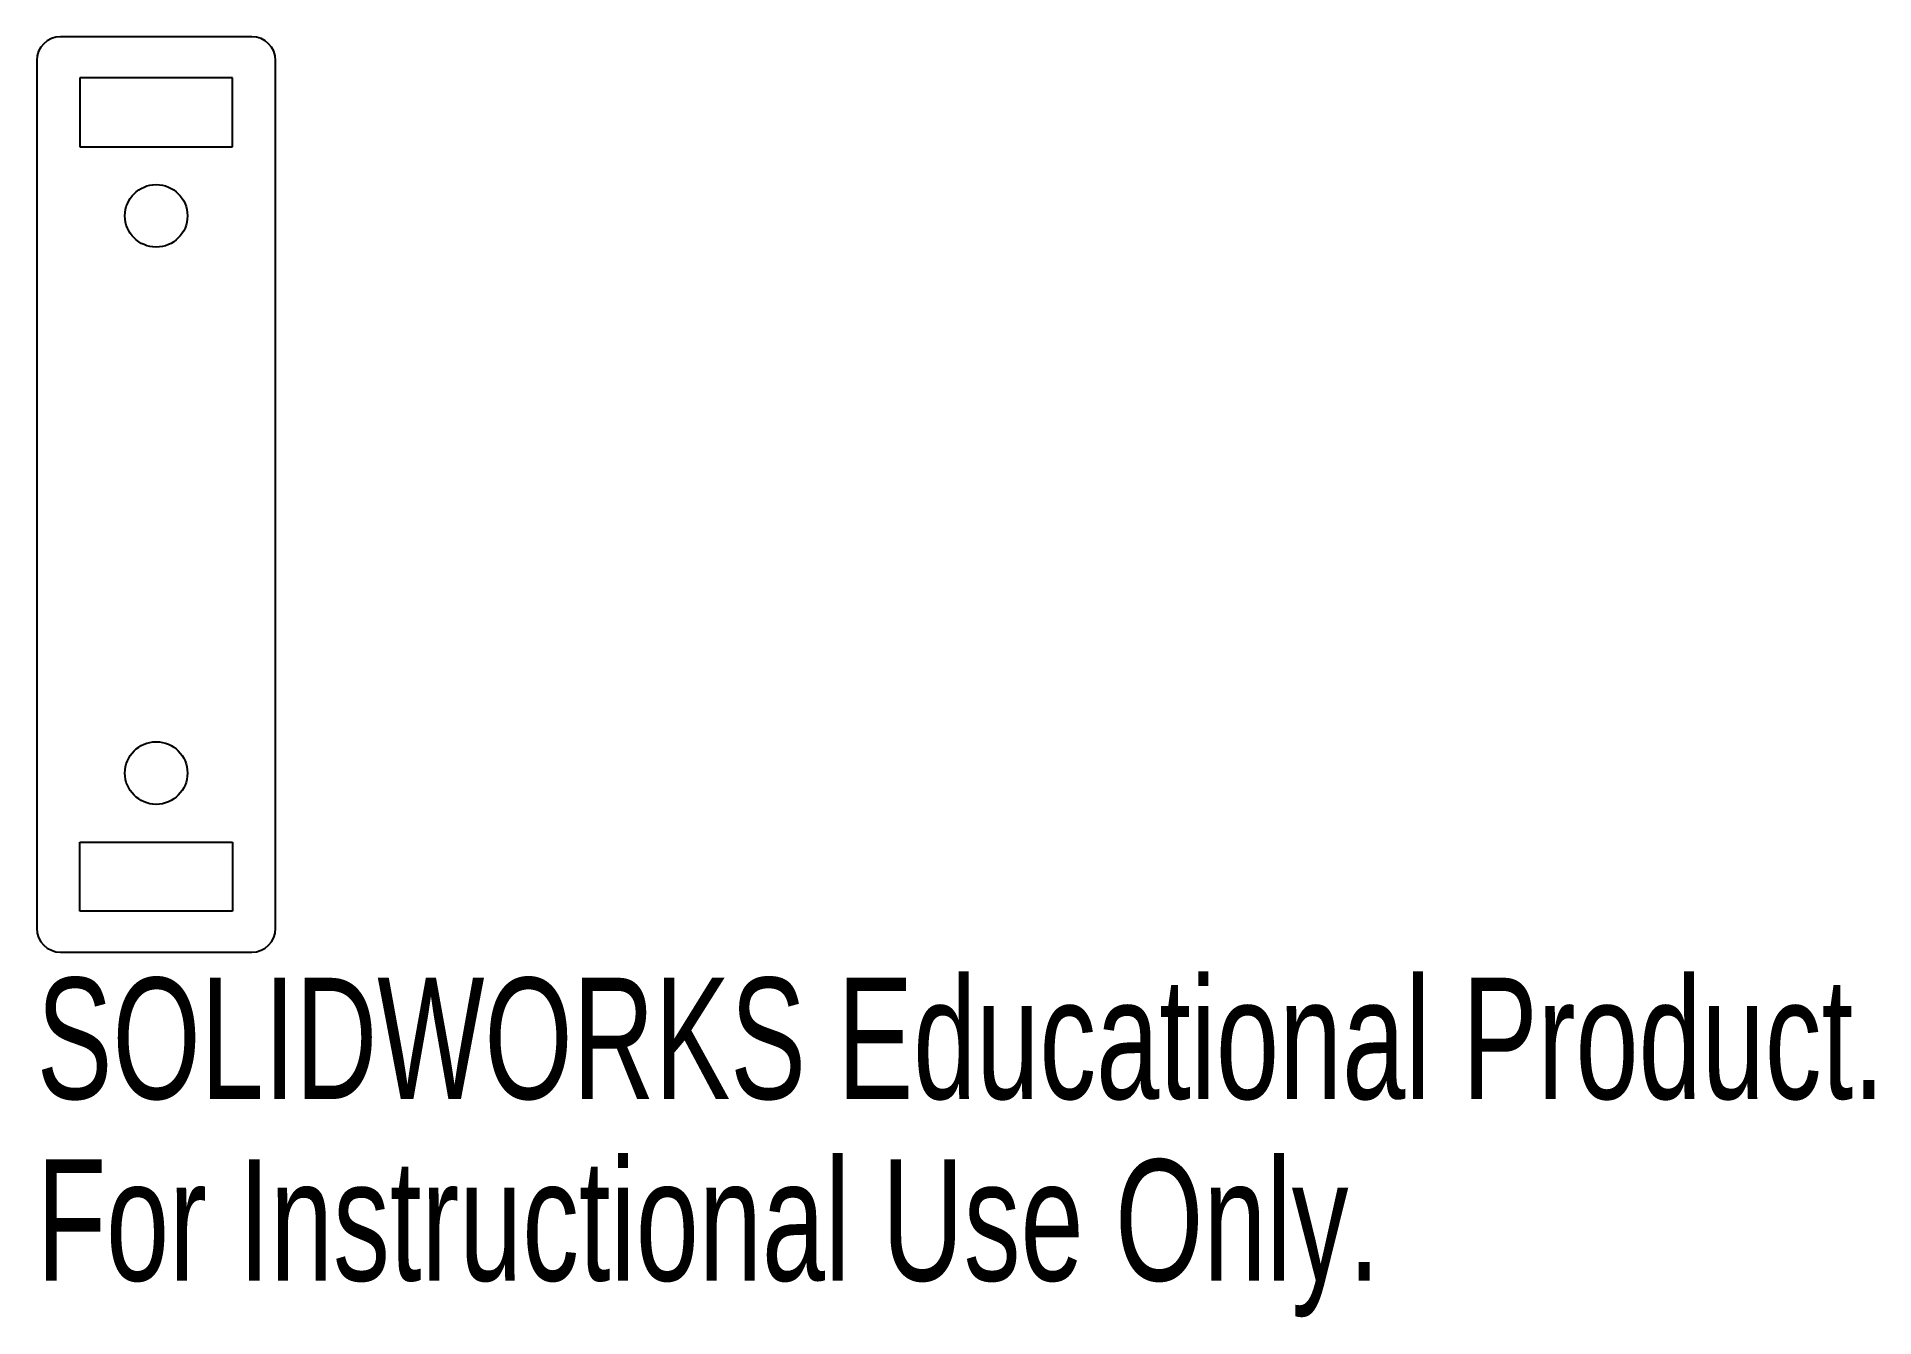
# Model space of a CAD drawing. Header units: inches. Extents: x -0.19 to 2.7, y -1.29 to 0.72.
import ezdxf

# ---------------------------------------------------------------- set-up
doc = ezdxf.new("R2010")
doc.units = ezdxf.units.IN
doc.header["$MEASUREMENT"] = 0
doc.styles.add('SLDTEXTSTYLE0', font='TXT', dxfattribs={"width": 0.7})

msp = doc.modelspace()

# ---------------------------------------------------------------- linework, layer by layer
at = {"color": 7, "linetype": 'Continuous', "lineweight": 25}
for p, q in [((0.15, 0.7188), (-0.15, 0.7188)), ((-0.1875, 0.6813), (-0.1875, -0.6813)), ((0.1875, -0.6813), (0.1875, 0.6813)), ((-0.12, 0.6541), (-0.12, 0.5459)), ((0.12, 0.6541), (-0.12, 0.6541)), ((0.12, 0.5459), (0.12, 0.6541)), ((-0.12, 0.5459), (0.12, 0.5459)), ((-0.12, -0.6541), (-0.12, -0.5459)), ((-0.12, -0.5459), (0.12, -0.5459)), ((0.12, -0.5459), (0.12, -0.6541)), ((0.12, -0.6541), (-0.12, -0.6541)), ((-0.15, -0.7188), (0.15, -0.7188))]:
    msp.add_line(p, q, dxfattribs=at)
for centre in [(0, 0.4375), (0, -0.4375)]:
    msp.add_circle(centre, 0.0491, dxfattribs=at)
for centre, start, end in [((-0.15, 0.6813), 90, 180), ((0.15, 0.6813), 0, 90), ((-0.15, -0.6813), 180, 270), ((0.15, -0.6813), 270, 0)]:
    msp.add_arc(centre, 0.0375, start, end, dxfattribs=at)

# ---------------------------------------------------------------- texts
at = {"color": 7, "linetype": 'Continuous', "char_height": 0.1903, "attachment_point": 1, "style": 'SLDTEXTSTYLE0'}
for s, insert in [('SOLIDWORKS Educational Product.', (-0.1875, -0.7589)), ('For Instructional Use Only.', (-0.1875, -1.0443))]:
    msp.add_mtext(s, dxfattribs=dict(at, insert=insert))

doc.saveas('drawing.dxf')
